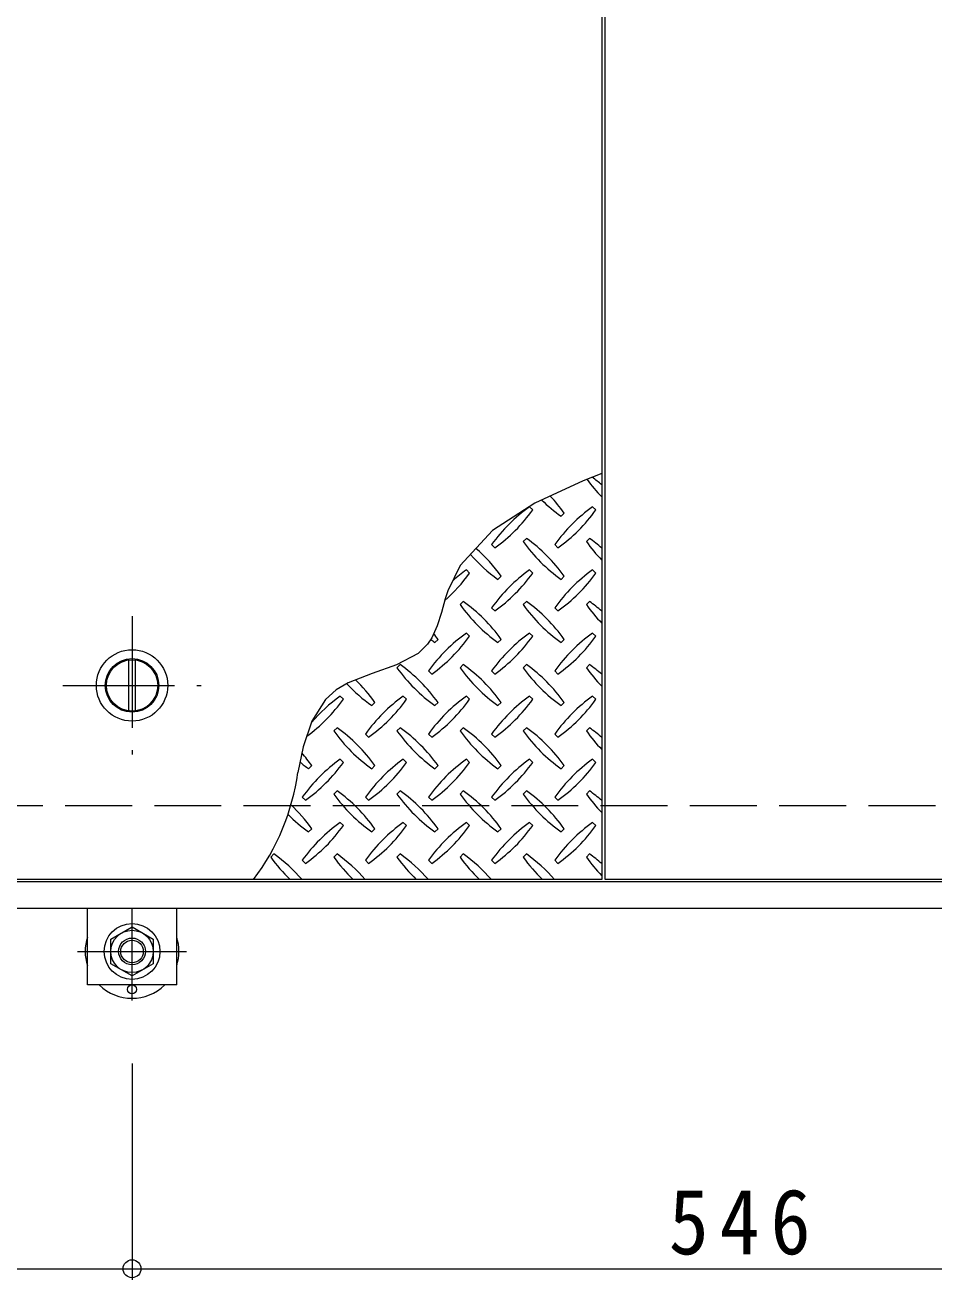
# Model space of a CAD drawing. Units: millimetres on the paper, enlarged 6 times, with parts at other scales. Extents: x -1918 to 2320, y -1648 to 1656.
# Drawn here: x -1373.7 to -1129.3, y 787.1 to 1124.4 of the extents above; entities that cross this region are included whole.
import ezdxf

# ---------------------------------------------------------------- set-up
doc = ezdxf.new("R2010")
doc.units = ezdxf.units.MM
doc.header["$LTSCALE"] = 6
doc.header["$PDMODE"] = 32
doc.header["$PDSIZE"] = 4.8
doc.linetypes.add('CHAIN1', pattern=[8, 5, -1, 1, -1])
doc.linetypes.add('DASHED3', pattern=[4, 3, -1])
for name, color, linetype, lineweight in [('0-0_通り芯', 4, 'Continuous', 9), ('0-2_仕上', 3, 'Continuous', 9), ('0-3_建具', 4, 'Continuous', 9), ('0-9', 134, 'Continuous', 5), ('0-C', 2, 'Continuous', 9), ('0-D', 5, 'Continuous', 5), ('0-E', 3, 'Continuous', 9), ('0-F', 7, 'Continuous', 9)]:
    doc.layers.add(name, color=color, linetype=linetype, lineweight=lineweight)
doc.styles.add('ＭＳ ゴシック', font='')
doc.styles.get('ＭＳ ゴシック').set_extended_font_data('MS Gothic')

msp = doc.modelspace()

# ---------------------------------------------------------------- linework, layer by layer
at = {"layer": '0-0_通り芯'}
msp.add_circle((-1344.951, 865.163), 1.2, dxfattribs=at)
for start, end in [(162.24721, 197.75279), (342.24721, 17.75279), (225.5852, 314.4148)]:
    msp.add_arc((-1344.951, 875.363), 12.6, start, end, dxfattribs=at)
at = {"layer": '0-2_仕上'}
for p, q in [((-1218.651, 1294.282), (-1218.651, 894.681)), ((-965.151, 894.681), (-1217.751, 894.681))]:
    msp.add_line(p, q, dxfattribs=at)
for points in [[(-1218.651, 894.681), (-1471.251, 894.681), (-1471.251, 1294.282)], [(-1217.751, 894.681), (-1217.751, 1294.282), (-965.151, 1294.282)]]:
    msp.add_lwpolyline(points, dxfattribs=at)
at = {"layer": '0-3_建具'}
for p, q in [((-964.551, 894.081), (-1725.351, 894.081)), ((-957.351, 886.881), (-1732.551, 886.881))]:
    msp.add_line(p, q, dxfattribs=at)
at = {"layer": '0-9'}
for p, q in [((-1237.224, 994.054), (-1238.073, 994.903)), ((-1229.587, 992.357), (-1228.739, 993.206)), ((-1220.254, 994.054), (-1221.102, 994.903)), ((-1238.921, 986.417), (-1239.77, 985.569)), ((-1221.951, 986.417), (-1222.799, 985.569)), ((-1248.255, 984.72), (-1247.406, 983.872)), ((-1231.284, 984.72), (-1230.436, 983.872)), ((-1254.195, 977.083), (-1255.043, 977.932)), ((-1246.558, 975.387), (-1245.709, 976.235)), ((-1237.224, 977.083), (-1238.073, 977.932)), ((-1229.587, 975.387), (-1228.739, 976.235)), ((-1220.254, 977.083), (-1221.102, 977.932)), ((-1255.892, 969.447), (-1256.74, 968.598)), ((-1238.921, 969.447), (-1239.77, 968.598)), ((-1221.951, 969.447), (-1222.799, 968.598)), ((-1248.255, 967.75), (-1247.406, 966.901)), ((-1231.284, 967.75), (-1230.436, 966.901)), ((-1263.529, 958.416), (-1262.68, 959.264)), ((-1254.195, 960.113), (-1255.043, 960.962)), ((-1246.558, 958.416), (-1245.709, 959.264)), ((-1237.224, 960.113), (-1238.073, 960.962)), ((-1229.587, 958.416), (-1228.739, 959.264)), ((-1220.254, 960.113), (-1221.102, 960.962)), ((-1272.862, 952.476), (-1273.711, 951.627)), ((-1255.892, 952.476), (-1256.74, 951.627)), ((-1238.921, 952.476), (-1239.77, 951.627)), ((-1221.951, 952.476), (-1222.799, 951.627)), ((-1265.226, 950.779), (-1264.377, 949.931)), ((-1248.255, 950.779), (-1247.406, 949.931)), ((-1231.284, 950.779), (-1230.436, 949.931)), ((-1288.136, 943.142), (-1288.984, 943.991)), ((-1280.499, 941.445), (-1279.651, 942.294)), ((-1271.165, 943.142), (-1272.014, 943.991)), ((-1263.529, 941.445), (-1262.68, 942.294)), ((-1254.195, 943.142), (-1255.043, 943.991)), ((-1246.558, 941.445), (-1245.709, 942.294)), ((-1237.224, 943.142), (-1238.073, 943.991)), ((-1229.587, 941.445), (-1228.739, 942.294)), ((-1220.254, 943.142), (-1221.102, 943.991)), ((-1289.833, 935.506), (-1290.681, 934.657)), ((-1272.862, 935.506), (-1273.711, 934.657)), ((-1255.892, 935.506), (-1256.74, 934.657)), ((-1238.921, 935.506), (-1239.77, 934.657)), ((-1221.951, 935.506), (-1222.799, 934.657)), ((-1282.196, 933.808), (-1281.348, 932.96)), ((-1265.226, 933.808), (-1264.377, 932.96)), ((-1248.255, 933.808), (-1247.406, 932.96)), ((-1231.284, 933.808), (-1230.436, 932.96)), ((-1297.47, 924.475), (-1296.621, 925.323)), ((-1288.136, 926.172), (-1288.984, 927.02)), ((-1280.499, 924.475), (-1279.651, 925.323)), ((-1271.165, 926.172), (-1272.014, 927.02)), ((-1263.529, 924.475), (-1262.68, 925.323)), ((-1254.195, 926.172), (-1255.043, 927.02)), ((-1246.558, 924.475), (-1245.709, 925.323)), ((-1237.224, 926.172), (-1238.073, 927.02)), ((-1229.587, 924.475), (-1228.739, 925.323)), ((-1220.254, 926.172), (-1221.102, 927.02)), ((-1289.833, 918.535), (-1290.681, 917.686)), ((-1272.862, 918.535), (-1273.711, 917.686)), ((-1255.892, 918.535), (-1256.74, 917.686)), ((-1238.921, 918.535), (-1239.77, 917.686)), ((-1221.951, 918.535), (-1222.799, 917.686)), ((-1299.167, 916.838), (-1298.318, 915.989)), ((-1282.196, 916.838), (-1281.348, 915.989)), ((-1265.226, 916.838), (-1264.377, 915.989)), ((-1248.255, 916.838), (-1247.406, 915.989)), ((-1231.284, 916.838), (-1230.436, 915.989)), ((-1297.47, 907.504), (-1296.621, 908.353)), ((-1288.136, 909.201), (-1288.984, 910.05)), ((-1280.499, 907.504), (-1279.651, 908.353)), ((-1271.165, 909.201), (-1272.014, 910.05)), ((-1263.529, 907.504), (-1262.68, 908.353)), ((-1254.195, 909.201), (-1255.043, 910.05)), ((-1246.558, 907.504), (-1245.709, 908.353)), ((-1237.224, 909.201), (-1238.073, 910.05)), ((-1229.587, 907.504), (-1228.739, 908.353)), ((-1220.254, 909.201), (-1221.102, 910.05)), ((-1306.804, 901.564), (-1307.652, 900.716)), ((-1289.833, 901.564), (-1290.681, 900.716)), ((-1272.862, 901.564), (-1273.711, 900.716)), ((-1255.892, 901.564), (-1256.74, 900.716)), ((-1238.921, 901.564), (-1239.77, 900.716)), ((-1221.951, 901.564), (-1222.799, 900.716)), ((-1299.167, 899.867), (-1298.318, 899.019)), ((-1282.196, 899.867), (-1281.348, 899.019)), ((-1265.226, 899.867), (-1264.377, 899.019)), ((-1248.255, 899.867), (-1247.406, 899.019)), ((-1231.284, 899.867), (-1230.436, 899.019))]:
    msp.add_line(p, q, dxfattribs=at)
msp.add_lwpolyline([(-1218.651, 1003.831), (-1223.616, 1001.833), (-1236.666, 995.859), (-1248.043, 988.559), (-1256.687, 979.094), (-1260.032, 972.281), (-1260.716, 970.193), (-1261.777, 966.507), (-1262.91, 962.91), (-1264.379, 959.628), (-1265.488, 957.958), (-1268.056, 955.49), (-1273.814, 952.426), (-1280.396, 950.091), (-1286.802, 947.577), (-1290.043, 945.68), (-1292.946, 943.053), (-1296.598, 937.281), (-1298.965, 930.33), (-1300.377, 923.472)], dxfattribs=at)
for centre, radius, start, end in [((-1187.373, 1027.783), 43.5, 215.94795, 224.0249), ((-1247.194, 967.962), 43.5, 48.99213, 53.25279), ((-1204.344, 1027.783), 43.5, 225.57452, 234.5273), ((-1264.165, 967.962), 43.5, 35.47258, 43.25978), ((-1212.829, 959.477), 43.5, 125.47256, 144.5273), ((-1272.65, 1019.298), 43.5, 305.47272, 324.5273), ((-1195.858, 959.477), 43.5, 125.47256, 144.5273), ((-1255.68, 1019.298), 43.5, 305.47272, 324.5273), ((-1204.344, 1010.812), 43.5, 215.47272, 234.5273), ((-1264.165, 950.991), 43.5, 35.47258, 54.5273), ((-1187.373, 1010.812), 43.5, 215.47272, 224.0249), ((-1247.194, 950.991), 43.5, 48.99213, 54.5273), ((-1221.314, 1010.812), 43.5, 221.35275, 234.5273), ((-1281.135, 950.991), 43.5, 35.47258, 48.77962), ((-1289.621, 1002.327), 43.5, 311.38763, 324.5273), ((-1229.8, 942.506), 43.5, 125.47256, 131.59831), ((-1212.829, 942.506), 43.5, 125.47256, 144.5273), ((-1272.65, 1002.327), 43.5, 305.47272, 324.5273), ((-1195.858, 942.506), 43.5, 125.47256, 144.5273), ((-1255.68, 1002.327), 43.5, 305.47272, 324.5273), ((-1221.314, 993.842), 43.5, 215.47272, 234.5273), ((-1281.135, 934.021), 43.5, 35.47258, 54.5273), ((-1204.344, 993.842), 43.5, 215.47272, 234.5273), ((-1264.165, 934.021), 43.5, 35.47258, 54.5273), ((-1187.373, 993.842), 43.5, 215.47272, 224.0249), ((-1247.194, 934.021), 43.5, 48.99213, 54.5273), ((-1229.8, 925.535), 43.5, 125.47256, 144.5273), ((-1238.285, 993.842), 43.5, 232.70831, 234.5273), ((-1289.621, 985.356), 43.5, 305.47272, 324.5273), ((-1298.106, 934.021), 43.5, 35.47258, 38.03572), ((-1212.829, 925.535), 43.5, 125.47256, 144.5273), ((-1272.65, 985.356), 43.5, 305.47272, 324.5273), ((-1195.858, 925.535), 43.5, 125.47256, 144.5273), ((-1255.68, 985.356), 43.5, 305.47272, 324.5273), ((-1238.285, 976.871), 43.5, 215.47272, 234.5273), ((-1298.106, 917.05), 43.5, 35.47258, 54.5273), ((-1221.314, 976.871), 43.5, 215.47272, 234.5273), ((-1281.135, 917.05), 43.5, 35.47258, 54.5273), ((-1204.344, 976.871), 43.5, 215.47272, 234.5273), ((-1264.165, 917.05), 43.5, 35.47258, 54.5273), ((-1187.373, 976.871), 43.5, 215.47272, 224.0249), ((-1247.194, 917.05), 43.5, 48.99213, 54.5273), ((-1315.077, 917.05), 43.5, 35.47258, 45.99713), ((-1255.255, 976.871), 43.5, 222.74814, 234.5273), ((-1323.562, 968.386), 43.5, 306.00705, 324.5273), ((-1263.741, 908.565), 43.5, 125.47256, 139.2924), ((-1246.77, 908.565), 43.5, 125.47256, 144.52728), ((-1306.591, 968.386), 43.5, 305.47272, 324.5273), ((-1229.8, 908.565), 43.5, 125.47256, 144.52728), ((-1289.621, 968.386), 43.5, 305.47272, 324.5273), ((-1212.829, 908.565), 43.5, 125.47256, 144.52728), ((-1272.65, 968.386), 43.5, 305.47272, 324.5273), ((-1195.858, 908.565), 43.5, 125.47256, 144.5273), ((-1255.68, 968.386), 43.5, 305.47272, 324.5273), ((-1255.255, 959.901), 43.5, 215.47272, 234.5273), ((-1315.077, 900.08), 43.5, 35.47258, 54.5273), ((-1238.285, 959.901), 43.5, 215.47272, 234.5273), ((-1298.106, 900.08), 43.5, 35.47258, 54.5273), ((-1221.314, 959.901), 43.5, 215.47272, 234.5273), ((-1281.135, 900.08), 43.5, 35.47258, 54.5273), ((-1204.344, 959.901), 43.5, 215.47272, 234.5273), ((-1264.165, 900.08), 43.5, 35.47258, 54.5273), ((-1187.373, 959.901), 43.5, 215.47272, 224.0249), ((-1247.194, 900.08), 43.5, 48.99213, 54.5273), ((-1332.047, 900.08), 43.5, 35.47258, 41.1628), ((-1272.226, 959.901), 43.5, 230.65677, 234.5273), ((-1263.741, 891.594), 43.5, 125.47256, 144.5273), ((-1323.562, 951.416), 43.5, 305.47272, 324.5273), ((-1246.77, 891.594), 43.5, 125.47256, 144.5273), ((-1306.591, 951.416), 43.5, 305.47272, 324.5273), ((-1229.8, 891.594), 43.5, 125.47256, 144.5273), ((-1289.621, 951.416), 43.5, 305.47272, 324.5273), ((-1212.829, 891.594), 43.5, 125.47256, 144.5273), ((-1272.65, 951.416), 43.5, 305.47272, 324.5273), ((-1195.858, 891.594), 43.5, 125.47256, 144.5273), ((-1255.68, 951.416), 43.5, 305.47272, 324.5273), ((-1361.094, 931.731), 61.276, 322.79805, 352.25462), ((-1255.255, 942.93), 43.5, 215.47272, 234.5273), ((-1315.077, 883.109), 43.5, 35.47258, 54.5273), ((-1238.285, 942.93), 43.5, 215.47272, 234.5273), ((-1298.106, 883.109), 43.5, 35.47258, 54.5273), ((-1221.314, 942.93), 43.5, 215.47272, 234.5273), ((-1281.135, 883.109), 43.5, 35.47258, 54.5273), ((-1204.344, 942.93), 43.5, 215.47272, 234.5273), ((-1264.165, 883.109), 43.5, 35.47258, 54.5273), ((-1187.373, 942.93), 43.5, 215.47272, 224.0249), ((-1247.194, 883.109), 43.5, 48.99213, 54.5273), ((-1332.047, 883.109), 43.5, 35.47258, 46.69856), ((-1272.226, 942.93), 43.5, 224.94598, 234.5273), ((-1263.741, 874.624), 43.5, 125.47256, 144.5273), ((-1323.562, 934.445), 43.5, 305.47272, 324.5273), ((-1246.77, 874.624), 43.5, 125.47256, 144.5273), ((-1306.591, 934.445), 43.5, 305.47272, 324.5273), ((-1229.8, 874.624), 43.5, 125.47256, 144.5273), ((-1289.621, 934.445), 43.5, 305.47272, 324.5273), ((-1212.829, 874.624), 43.5, 125.47256, 144.5273), ((-1272.65, 934.445), 43.5, 305.47272, 324.5273), ((-1195.858, 874.624), 43.5, 125.47256, 144.5273), ((-1255.68, 934.445), 43.5, 305.47272, 324.5273), ((-1272.226, 925.96), 43.5, 215.47272, 225.97511), ((-1332.047, 866.138), 43.5, 41.00789, 54.5273), ((-1255.255, 925.96), 43.5, 215.47272, 225.97511), ((-1315.077, 866.138), 43.5, 41.00789, 54.5273), ((-1238.285, 925.96), 43.5, 215.47272, 225.97511), ((-1298.106, 866.138), 43.5, 41.00789, 54.5273), ((-1221.314, 925.96), 43.5, 215.47272, 225.97511), ((-1281.135, 866.138), 43.5, 41.00789, 54.5273), ((-1204.344, 925.96), 43.5, 215.47272, 225.97511), ((-1264.165, 866.138), 43.5, 41.00789, 54.5273), ((-1187.373, 925.96), 43.5, 215.47272, 224.0249), ((-1247.194, 866.138), 43.5, 48.99213, 54.5273)]:
    msp.add_arc(centre, radius, start, end, dxfattribs=at)
at = {"layer": '0-C', "linetype": 'CHAIN1'}
for p, q in [((-1344.951, 965.481), (-1344.951, 928.281)), ((-1363.551, 946.881), (-1326.351, 946.881))]:
    msp.add_line(p, q, dxfattribs=at)
at = {"layer": '0-C'}
for p, q in [((-1345.851, 940.04), (-1345.851, 953.722)), ((-1344.051, 940.04), (-1344.051, 953.722))]:
    msp.add_line(p, q, dxfattribs=at)
for radius in [9.6, 7.2, 6.9]:
    msp.add_circle((-1344.951, 946.881), radius, dxfattribs=at)
at = {"layer": '0-D'}
msp.add_lwpolyline([(-1339.251, 872.072), (-1344.951, 868.781), (-1350.651, 872.072), (-1350.651, 878.654), (-1344.951, 881.945), (-1339.251, 878.654)], close=True, dxfattribs=at)
for radius in [7.5, 5.7, 3.6, 3.032]:
    msp.add_circle((-1344.951, 875.363), radius, dxfattribs=at)
at = {"layer": '0-E'}
for p, q in [((-1356.951, 866.363), (-1356.951, 886.883)), ((-1332.951, 866.362), (-1332.951, 886.882)), ((-1332.951, 866.362), (-1356.951, 866.363))]:
    msp.add_line(p, q, dxfattribs=at)
at = {"layer": '0-E', "linetype": 'CHAIN1'}
for p, q in [((-1344.952, 862.179), (-1344.951, 886.883)), ((-1359.578, 875.363), (-1330.325, 875.362))]:
    msp.add_line(p, q, dxfattribs=at)
at = {"layer": '0-F', "color": 2, "linetype": 'DASHED3'}
msp.add_line((-984.951, 914.481), (-1704.951, 914.481), dxfattribs=at)
at = {"layer": '0-F'}
for p, q in [((-1344.951, 845.272), (-1344.951, 787.061)), ((-1672.551, 790.061), (-1344.951, 790.061)), ((-1344.951, 790.061), (-1017.35, 790.061))]:
    msp.add_line(p, q, dxfattribs=at)
msp.add_point((-1344.951, 790.061), dxfattribs=at)

# ---------------------------------------------------------------- texts
at = {"layer": '0-F', "color": 2, "insert": (-1200.651, 793.661), "char_height": 17.6, "attachment_point": 7, "style": 'ＭＳ ゴシック'}
msp.add_mtext('\\T1.27;\\W0.9;546', dxfattribs=at)

doc.saveas('drawing.dxf')
